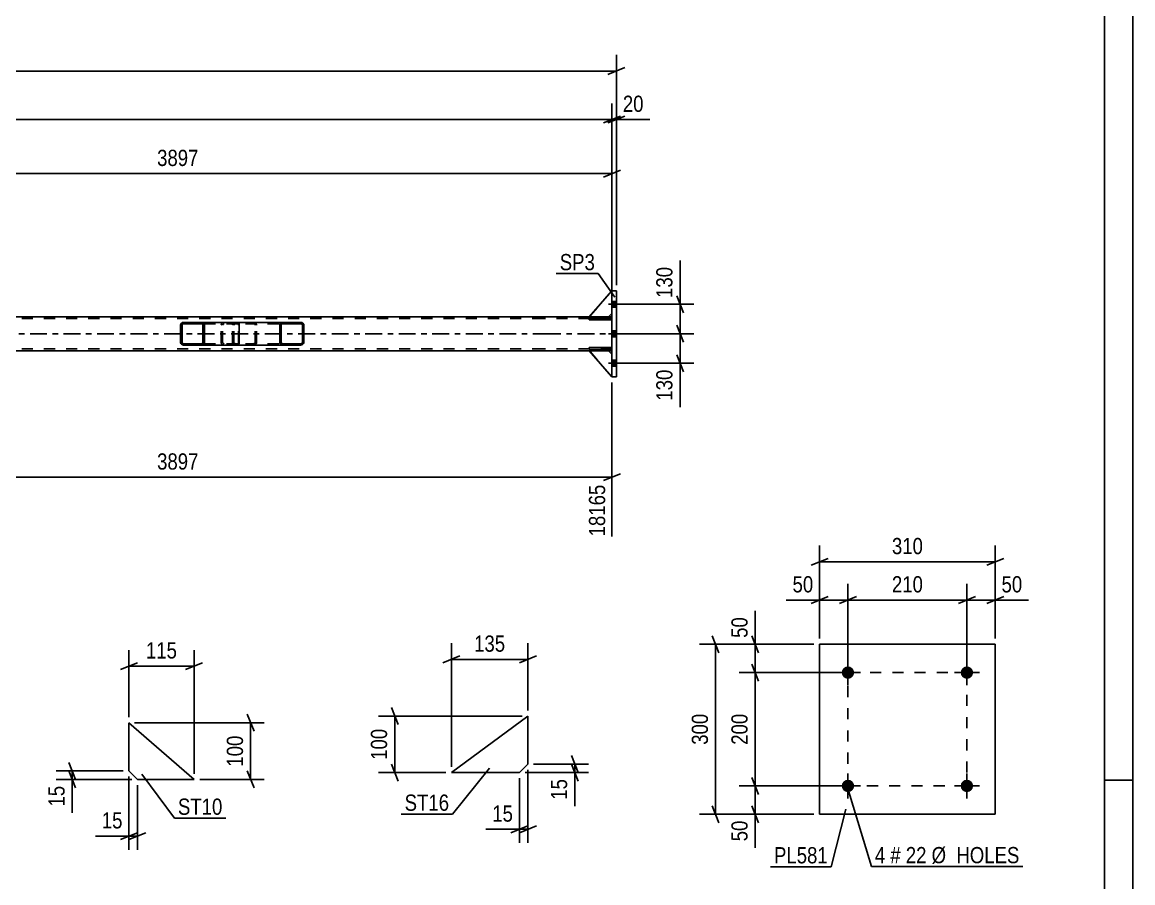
# Model space of a CAD drawing. Header units: millimetres. Extents: x 0 to 841, y 0 to 594.
# Drawn here: x 644.9 to 841, y 130.9 to 282.8 of the extents above; entities that cross this region are included whole.
import ezdxf

# ---------------------------------------------------------------- set-up
doc = ezdxf.new("R2010")
doc.units = ezdxf.units.MM
doc.linetypes.add('DXK_LINE_DOT2', pattern=[3.9198, 1.9599, -1.9599])
doc.linetypes.add('DXK_LINE_DOT3', pattern=[5.9187, 2.979, -0.9799, 0.9799, -0.9799])
doc.styles.add('Arial Narrow', font='ARIALN.TTF', dxfattribs={"height": 0.2})

# ---------------------------------------------------------------- blocks, each defined once
blk = doc.blocks.new('Unknown-232924716-1133 - 28920')
at = {"color": 5, "linetype": 'Continuous'}
for p, q in [((841, 0), (841, 594)), ((836, 5), (836, 589)), ((841, 149), (836, 149))]:
    blk.add_line(p, q, dxfattribs=at)
blk = doc.blocks.new('Bolt-232924716-3560 - 3540')
at = {"linetype": 'Continuous'}
for points in [[(749.84, 232.49), (749.84, 233.53), (749.04, 233.53), (749.04, 232.49)], [(749.84, 232.49), (749.84, 233.53), (749.04, 233.53), (749.04, 232.49)], [(749.84, 232.49), (749.84, 233.53), (749.04, 233.53), (749.04, 232.49)], [(749.84, 227.29), (749.84, 228.33), (749.04, 228.33), (749.04, 227.29)], [(749.84, 227.29), (749.84, 228.33), (749.04, 228.33), (749.04, 227.29)], [(749.84, 222.09), (749.84, 223.13), (749.04, 223.13), (749.04, 222.09)], [(749.84, 222.09), (749.84, 223.13), (749.04, 223.13), (749.04, 222.09)], [(749.84, 222.09), (749.84, 223.13), (749.04, 223.13), (749.04, 222.09)]]:
    blk.add_hatch(color=1, dxfattribs=at).paths.add_polyline_path(points)
at = {"color": 1, "linetype": 'Continuous'}
for p, q in [((749.04, 233.53), (749.84, 233.53)), ((749.04, 233.53), (749.84, 233.53)), ((749.04, 233.53), (749.84, 233.53)), ((748.44, 233.01), (752.64, 233.01)), ((748.44, 233.01), (752.64, 233.01)), ((748.44, 233.01), (752.64, 233.01)), ((749.04, 232.49), (749.84, 232.49)), ((749.04, 232.49), (749.84, 232.49)), ((749.04, 232.49), (749.84, 232.49)), ((748.44, 227.81), (752.64, 227.81)), ((748.44, 227.81), (752.64, 227.81)), ((749.04, 228.33), (749.84, 228.33)), ((749.04, 228.33), (749.84, 228.33)), ((749.04, 227.29), (749.84, 227.29)), ((749.04, 227.29), (749.84, 227.29)), ((748.44, 222.61), (752.64, 222.61)), ((748.44, 222.61), (752.64, 222.61)), ((748.44, 222.61), (752.64, 222.61)), ((749.04, 223.13), (749.84, 223.13)), ((749.04, 223.13), (749.84, 223.13)), ((749.04, 223.13), (749.84, 223.13)), ((749.04, 222.09), (749.84, 222.09)), ((749.04, 222.09), (749.84, 222.09)), ((749.04, 222.09), (749.84, 222.09))]:
    blk.add_line(p, q, dxfattribs=at)
blk = doc.blocks.new('Part-232924716-3565 - 3540')
at = {"color": 2, "linetype": 'Continuous'}
for p, q in [((745.04, 225.37), (749.04, 225.37)), ((745.04, 225.05), (745.04, 225.37)), ((749.04, 225.05), (745.04, 225.05)), ((749.04, 225.37), (749.04, 225.05))]:
    blk.add_line(p, q, dxfattribs=at)
at = {"color": 7, "linetype": 'DXK_LINE_DOT2'}
for p, q in [((748.44, 225.05), (748.44, 225.37)), ((749.04, 225.37), (749.04, 225.05))]:
    blk.add_line(p, q, dxfattribs=at)
blk = doc.blocks.new('Part-232924716-3568 - 3540')
at = {"color": 2, "linetype": 'Continuous'}
for p, q in [((745.04, 230.57), (749.04, 230.57)), ((745.04, 230.25), (745.04, 230.57)), ((749.04, 230.25), (745.04, 230.25)), ((749.04, 230.57), (749.04, 230.25))]:
    blk.add_line(p, q, dxfattribs=at)
at = {"color": 7, "linetype": 'DXK_LINE_DOT2'}
for p, q in [((748.44, 230.25), (748.44, 230.57)), ((749.04, 230.57), (749.04, 230.25))]:
    blk.add_line(p, q, dxfattribs=at)
blk = doc.blocks.new('Part-232924716-3571 - 3540')
at = {"color": 2, "linetype": 'Continuous'}
for p, q in [((745.04, 224.81), (748.44, 224.81)), ((749.04, 220.21), (745.04, 224.81)), ((748.44, 224.81), (749.04, 224.21))]:
    blk.add_line(p, q, dxfattribs=at)
at = {"color": 7, "linetype": 'DXK_LINE_DOT2'}
blk.add_line((749.04, 224.21), (749.04, 220.21), dxfattribs=at)
blk = doc.blocks.new('Part-232924716-3574 - 3540')
at = {"color": 7, "linetype": 'DXK_LINE_DOT2'}
for p, q in [((745.04, 224.81), (748.44, 224.81)), ((749.04, 220.21), (745.04, 224.81)), ((748.44, 224.81), (749.04, 224.21)), ((749.04, 224.21), (749.04, 220.21))]:
    blk.add_line(p, q, dxfattribs=at)
blk = doc.blocks.new('Part-232924716-3577 - 3540')
at = {"color": 2, "linetype": 'Continuous'}
for p, q in [((749.04, 235.41), (745.04, 230.81)), ((748.44, 230.81), (749.04, 231.41)), ((745.04, 230.81), (748.44, 230.81))]:
    blk.add_line(p, q, dxfattribs=at)
at = {"color": 7, "linetype": 'DXK_LINE_DOT2'}
blk.add_line((749.04, 231.41), (749.04, 235.41), dxfattribs=at)
blk = doc.blocks.new('Part-232924716-3580 - 3540')
at = {"color": 7, "linetype": 'DXK_LINE_DOT2'}
for p, q in [((749.04, 235.41), (745.04, 230.81)), ((749.04, 231.41), (749.04, 235.41)), ((748.44, 230.81), (749.04, 231.41)), ((745.04, 230.81), (748.44, 230.81))]:
    blk.add_line(p, q, dxfattribs=at)
blk = doc.blocks.new('Part-232924716-3634 - 3540')
at = {"color": 7, "linetype": 'DXK_LINE_DOT2'}
for p, q in [((736.94, 230.49), (78.1, 230.49)), ((749.04, 230.49), (737.04, 230.49)), ((748.44, 230.81), (745.04, 230.81)), ((749.04, 224.81), (749.04, 230.81)), ((736.94, 225.13), (78.1, 225.13)), ((749.04, 225.13), (737.04, 225.13)), ((748.44, 224.81), (745.04, 224.81)), ((749.04, 224.81), (749.04, 224.86))]:
    blk.add_line(p, q, dxfattribs=at)
at = {"color": 2, "linetype": 'Continuous'}
for p, q in [((736.94, 230.81), (600.94, 230.81)), ((745.04, 230.81), (737.04, 230.81)), ((749.04, 230.81), (748.44, 230.81)), ((736.94, 224.81), (600.94, 224.81)), ((745.04, 224.81), (737.04, 224.81)), ((749.04, 224.81), (748.44, 224.81))]:
    blk.add_line(p, q, dxfattribs=at)
at = {"color": 7, "linetype": 'DXK_LINE_DOT3'}
for p, q in [((78.1, 227.81), (736.94, 227.81)), ((737.04, 227.81), (749.04, 227.81))]:
    blk.add_line(p, q, dxfattribs=at)
blk = doc.blocks.new('Part-232924716-3699 - 3540')
at = {"color": 7, "linetype": 'DXK_LINE_DOT2'}
for p, q in [((749.04, 225.37), (745.04, 225.37)), ((745.04, 225.37), (745.04, 225.05)), ((745.04, 225.05), (749.04, 225.05)), ((748.44, 225.05), (748.44, 225.37)), ((749.04, 225.05), (749.04, 225.37))]:
    blk.add_line(p, q, dxfattribs=at)
blk = doc.blocks.new('Part-232924716-3702 - 3540')
at = {"color": 7, "linetype": 'DXK_LINE_DOT2'}
for p, q in [((749.04, 230.57), (745.04, 230.57)), ((745.04, 230.57), (745.04, 230.25)), ((745.04, 230.25), (749.04, 230.25)), ((748.44, 230.57), (748.44, 230.25)), ((749.04, 230.25), (749.04, 230.57)), ((749.04, 230.46), (749.04, 230.25))]:
    blk.add_line(p, q, dxfattribs=at)
blk = doc.blocks.new('Part-232924716-3744 - 3540')
at = {"color": 2, "linetype": 'Continuous'}
for p, q in [((749.84, 235.41), (749.04, 235.41)), ((749.04, 220.21), (749.04, 235.41)), ((749.84, 235.41), (749.84, 220.21)), ((749.84, 220.21), (749.04, 220.21))]:
    blk.add_line(p, q, dxfattribs=at)
at = {"color": 7, "linetype": 'DXK_LINE_DOT2'}
for p, q in [((749.04, 235.41), (749.04, 220.21)), ((749.84, 220.21), (749.84, 235.41))]:
    blk.add_line(p, q, dxfattribs=at)
blk = doc.blocks.new('Part-232924716-3769 - 3540')
at = {"linetype": 'Continuous'}
h = blk.add_hatch(dxfattribs=at)
h.set_pattern_fill('', scale=0.7, style=0, pattern_type=0)
h.set_pattern_definition([(45, (694.6053, 229.5111), (-1.57154, 1.57154), [])])
h.paths.add_polyline_path([(694.64, 229.33), (694.61, 229.51), (694.49, 229.67), (694.33, 229.77), (694.13, 229.81), (690.9, 229.81), (690.7, 229.77), (690.54, 229.67), (690.43, 229.51), (690.39, 229.33), (690.39, 226.29), (690.43, 226.1), (690.54, 225.95), (690.7, 225.84), (690.9, 225.81), (694.13, 225.81), (694.33, 225.84), (694.49, 225.95), (694.61, 226.1), (694.64, 226.29)])
h.paths.add_polyline_path([(694.37, 226.2), (694.31, 226.12), (694.23, 226.07), (694.13, 226.05), (690.9, 226.05), (690.8, 226.07), (690.72, 226.12), (690.66, 226.2), (690.64, 226.29), (690.64, 229.33), (690.66, 229.42), (690.72, 229.5), (690.8, 229.55), (690.9, 229.57), (694.13, 229.57), (694.23, 229.55), (694.31, 229.5), (694.37, 229.42), (694.39, 229.33), (694.39, 226.29)])
at = {"color": 7, "linetype": 'DXK_LINE_DOT2'}
for p, q in [((682.04, 229.33), (682.08, 229.51)), ((682.37, 229.5), (682.31, 229.42)), ((682.35, 229.77), (682.55, 229.81)), ((682.45, 229.55), (682.37, 229.5)), ((682.55, 229.57), (682.45, 229.55)), ((682.95, 229.81), (682.55, 229.81)), ((694.13, 229.57), (682.55, 229.57)), ((685.78, 229.81), (685.98, 229.77)), ((685.88, 229.55), (685.78, 229.57)), ((685.97, 229.5), (685.88, 229.55)), ((686.02, 229.42), (685.97, 229.5)), ((686.26, 229.51), (686.3, 229.33)), ((694.13, 229.81), (690.9, 229.81)), ((682.04, 226.29), (682.04, 229.33)), ((682.31, 229.42), (682.29, 229.33)), ((682.29, 226.29), (682.29, 229.33)), ((686.04, 229.33), (686.02, 229.42)), ((686.04, 226.29), (686.04, 229.33)), ((686.3, 226.29), (686.3, 229.33)), ((682.08, 226.1), (682.04, 226.29)), ((682.29, 226.29), (682.31, 226.2)), ((682.31, 226.2), (682.37, 226.12)), ((682.55, 225.81), (682.35, 225.84)), ((682.37, 226.12), (682.45, 226.07)), ((682.45, 226.07), (682.55, 226.05)), ((694.13, 226.05), (682.55, 226.05)), ((682.95, 225.81), (682.55, 225.81)), ((685.78, 226.05), (685.88, 226.07)), ((685.98, 225.84), (685.78, 225.81)), ((685.88, 226.07), (685.97, 226.12)), ((685.97, 226.12), (686.02, 226.2)), ((686.02, 226.2), (686.04, 226.29)), ((686.3, 226.29), (686.26, 226.1)), ((694.13, 225.81), (690.9, 225.81))]:
    blk.add_line(p, q, dxfattribs=at)
at = {"color": 2, "linetype": 'Continuous'}
for p, q in [((690.9, 229.81), (682.95, 229.81)), ((690.43, 229.51), (690.39, 229.33)), ((690.66, 229.42), (690.72, 229.5)), ((690.9, 229.81), (690.7, 229.77)), ((690.72, 229.5), (690.8, 229.55)), ((690.8, 229.55), (690.9, 229.57)), ((690.9, 229.81), (694.13, 229.81)), ((690.9, 229.57), (694.13, 229.57)), ((694.33, 229.77), (694.13, 229.81)), ((694.13, 229.57), (694.23, 229.55)), ((694.23, 229.55), (694.31, 229.5)), ((694.31, 229.5), (694.37, 229.42)), ((694.64, 229.33), (694.61, 229.51)), ((690.39, 226.29), (690.39, 229.33)), ((690.64, 229.33), (690.66, 229.42)), ((690.64, 226.29), (690.64, 229.33)), ((694.37, 229.42), (694.39, 229.33)), ((694.39, 226.29), (694.39, 229.33)), ((694.64, 226.29), (694.64, 229.33)), ((690.9, 225.81), (682.95, 225.81)), ((690.39, 226.29), (690.43, 226.1)), ((690.66, 226.2), (690.64, 226.29)), ((690.72, 226.12), (690.66, 226.2)), ((690.7, 225.84), (690.9, 225.81)), ((690.8, 226.07), (690.72, 226.12)), ((690.9, 226.05), (690.8, 226.07)), ((690.9, 226.05), (694.13, 226.05)), ((690.9, 225.81), (694.13, 225.81)), ((694.23, 226.07), (694.13, 226.05)), ((694.13, 225.81), (694.33, 225.84)), ((694.31, 226.12), (694.23, 226.07)), ((694.37, 226.2), (694.31, 226.12)), ((694.39, 226.29), (694.37, 226.2)), ((694.61, 226.1), (694.64, 226.29))]:
    blk.add_line(p, q, dxfattribs=at)
at = {"color": 7, "linetype": 'DXK_LINE_DOT2'}
for centre, start, end in [((682.53, 229.31), 110.7583, 155.68), ((685.8, 229.31), 24.32, 69.2417), ((682.53, 226.31), 204.32, 249.2417), ((685.8, 226.31), 290.7583, 335.68)]:
    blk.add_arc(centre, 0.496, start, end, dxfattribs=at)
at = {"color": 2, "linetype": 'Continuous'}
for centre, start, end in [((690.88, 229.31), 110.7583, 155.68), ((694.15, 229.31), 24.32, 69.2417), ((690.88, 226.31), 204.32, 249.2417), ((694.15, 226.31), 290.7583, 335.68)]:
    blk.add_arc(centre, 0.496, start, end, dxfattribs=at)
blk = doc.blocks.new('Part-232924716-3798 - 3540')
at = {"linetype": 'Continuous'}
h = blk.add_hatch(dxfattribs=at)
h.set_pattern_fill('', scale=0.7, style=0, pattern_type=0)
h.set_pattern_definition([(45, (677.046, 229.5111), (-1.57154, 1.57154), [])])
h.paths.add_polyline_path([(677.08, 229.33), (677.05, 229.51), (676.94, 229.67), (676.77, 229.77), (676.58, 229.81), (673.4, 229.81), (673.2, 229.77), (673.04, 229.67), (672.93, 229.51), (672.89, 229.33), (672.89, 226.29), (672.93, 226.1), (673.04, 225.95), (673.2, 225.84), (673.4, 225.81), (676.58, 225.81), (676.77, 225.84), (676.94, 225.95), (677.05, 226.1), (677.08, 226.29)])
h.paths.add_polyline_path([(676.81, 226.2), (676.76, 226.12), (676.68, 226.07), (676.58, 226.05), (673.4, 226.05), (673.3, 226.07), (673.22, 226.12), (673.17, 226.2), (673.15, 226.29), (673.15, 229.33), (673.17, 229.42), (673.22, 229.5), (673.3, 229.55), (673.4, 229.57), (676.58, 229.57), (676.68, 229.55), (676.76, 229.5), (676.81, 229.42), (676.83, 229.33), (676.83, 226.29)])
at = {"color": 2, "linetype": 'Continuous'}
for p, q in [((672.93, 229.51), (672.89, 229.33)), ((673.17, 229.42), (673.22, 229.5)), ((673.4, 229.81), (673.2, 229.77)), ((673.22, 229.5), (673.3, 229.55)), ((673.3, 229.55), (673.4, 229.57)), ((673.4, 229.81), (676.58, 229.81)), ((673.4, 229.57), (676.58, 229.57)), ((682.95, 229.81), (676.58, 229.81)), ((676.77, 229.77), (676.58, 229.81)), ((676.58, 229.57), (676.68, 229.55)), ((676.68, 229.55), (676.76, 229.5)), ((676.76, 229.5), (676.81, 229.42)), ((677.08, 229.33), (677.05, 229.51)), ((682.95, 229.81), (683.05, 229.77)), ((683.05, 229.77), (683.14, 229.67)), ((683.14, 229.67), (683.2, 229.51)), ((683.2, 229.51), (683.22, 229.33)), ((672.89, 226.29), (672.89, 229.33)), ((673.15, 229.33), (673.17, 229.42)), ((673.15, 226.29), (673.15, 229.33)), ((676.81, 229.42), (676.83, 229.33)), ((676.83, 226.29), (676.83, 229.33)), ((677.08, 226.29), (677.08, 229.33)), ((683.22, 226.29), (683.22, 229.33)), ((672.89, 226.29), (672.93, 226.1)), ((673.17, 226.2), (673.15, 226.29)), ((673.22, 226.12), (673.17, 226.2)), ((673.2, 225.84), (673.4, 225.81)), ((673.3, 226.07), (673.22, 226.12)), ((673.4, 226.05), (673.3, 226.07)), ((673.4, 226.05), (676.58, 226.05)), ((673.4, 225.81), (676.58, 225.81)), ((676.68, 226.07), (676.58, 226.05)), ((676.58, 225.81), (676.77, 225.84)), ((682.95, 225.81), (676.58, 225.81)), ((676.76, 226.12), (676.68, 226.07)), ((676.81, 226.2), (676.76, 226.12)), ((676.83, 226.29), (676.81, 226.2)), ((677.05, 226.1), (677.08, 226.29)), ((683.05, 225.84), (682.95, 225.81)), ((683.14, 225.95), (683.05, 225.84)), ((683.2, 226.1), (683.14, 225.95)), ((683.22, 226.29), (683.2, 226.1))]:
    blk.add_line(p, q, dxfattribs=at)
at = {"color": 7, "linetype": 'DXK_LINE_DOT2'}
for p, q in [((676.58, 229.81), (673.4, 229.81)), ((682.95, 229.57), (673.4, 229.57)), ((680.04, 229.33), (680.08, 229.51)), ((680.37, 229.5), (680.32, 229.42)), ((680.36, 229.77), (680.55, 229.81)), ((680.45, 229.55), (680.37, 229.5)), ((680.55, 229.57), (680.45, 229.55)), ((682.04, 229.57), (682.04, 229.81)), ((683, 229.55), (682.95, 229.57)), ((683.05, 229.5), (683, 229.55)), ((683.08, 229.42), (683.05, 229.5)), ((680.04, 226.29), (680.04, 229.33)), ((680.32, 229.42), (680.3, 229.33)), ((680.3, 226.29), (680.3, 229.33)), ((683.09, 229.33), (683.08, 229.42)), ((683.09, 226.29), (683.09, 229.33)), ((682.95, 226.05), (673.4, 226.05)), ((676.58, 225.81), (673.4, 225.81)), ((680.08, 226.1), (680.04, 226.29)), ((680.3, 226.29), (680.32, 226.2)), ((680.32, 226.2), (680.37, 226.12)), ((680.55, 225.81), (680.36, 225.84)), ((680.37, 226.12), (680.45, 226.07)), ((680.45, 226.07), (680.55, 226.05)), ((682.04, 225.81), (682.04, 226.05)), ((682.95, 226.05), (683, 226.07)), ((683, 226.07), (683.05, 226.12)), ((683.05, 226.12), (683.08, 226.2)), ((683.08, 226.2), (683.09, 226.29))]:
    blk.add_line(p, q, dxfattribs=at)
at = {"color": 2, "linetype": 'Continuous'}
for centre, start, end in [((673.38, 229.31), 111.1941, 156.1506), ((676.6, 229.31), 23.8494, 68.8059), ((673.38, 226.3), 203.8494, 248.8059), ((676.6, 226.3), 291.1941, 336.1506)]:
    blk.add_arc(centre, 0.492, start, end, dxfattribs=at)
at = {"color": 7, "linetype": 'DXK_LINE_DOT2'}
for centre, start, end in [((680.53, 229.31), 111.1941, 156.1506), ((680.53, 226.3), 203.8494, 248.8059)]:
    blk.add_arc(centre, 0.492, start, end, dxfattribs=at)
blk = doc.blocks.new('Part-232924716-19047 - 19046')
at = {"color": 2, "linetype": 'Continuous'}
for p, q in [((734.19, 160.33), (720.69, 150.33)), ((734.19, 151.83), (734.19, 160.33)), ((732.69, 150.33), (734.19, 151.83)), ((720.69, 150.33), (732.69, 150.33))]:
    blk.add_line(p, q, dxfattribs=at)
blk = doc.blocks.new('Part-232924716-19128 - 19127')
at = {"color": 2, "linetype": 'Continuous'}
for p, q in [((663.75, 159.13), (663.75, 150.63)), ((675.25, 149.13), (663.75, 159.13)), ((663.75, 150.63), (665.25, 149.13)), ((665.25, 149.13), (675.25, 149.13))]:
    blk.add_line(p, q, dxfattribs=at)
blk = doc.blocks.new('Part-232924716-29024 - 29023')
at = {"color": 2, "linetype": 'Continuous'}
for p, q in [((785.71, 172.99), (785.71, 142.99)), ((785.71, 172.99), (816.71, 172.99)), ((816.71, 172.99), (816.71, 142.99)), ((785.71, 142.99), (816.71, 142.99))]:
    blk.add_line(p, q, dxfattribs=at)
blk = doc.blocks.new('Bolt-232924716-29025 - 29023')
at = {"linetype": 'Continuous'}
for points in [[(791.81, 147.99, -1), (789.61, 147.99, -1)], [(812.81, 147.99, -1), (810.61, 147.99, -1)]]:
    blk.add_hatch(color=1, dxfattribs=at).paths.add_polyline_path(points)
at = {"color": 1, "linetype": 'Continuous'}
for p, q in [((790.71, 150.19), (790.71, 145.79)), ((811.71, 150.19), (811.71, 145.79)), ((788.51, 147.99), (792.91, 147.99)), ((809.51, 147.99), (813.91, 147.99))]:
    blk.add_line(p, q, dxfattribs=at)
blk = doc.blocks.new('Bolt-232924716-29026 - 29023')
at = {"linetype": 'Continuous'}
for points in [[(791.81, 167.99, -1), (789.61, 167.99, -1)], [(812.81, 167.99, -1), (810.61, 167.99, -1)]]:
    blk.add_hatch(color=1, dxfattribs=at).paths.add_polyline_path(points)
at = {"color": 1, "linetype": 'Continuous'}
for p, q in [((790.71, 170.19), (790.71, 165.79)), ((811.71, 170.19), (811.71, 165.79)), ((788.51, 167.99), (792.91, 167.99)), ((809.51, 167.99), (813.91, 167.99))]:
    blk.add_line(p, q, dxfattribs=at)
blk = doc.blocks.new('Rectangle-232924716-29533 - 29023')
at = {"color": 1, "linetype": 'DXK_LINE_DOT2'}
blk.add_lwpolyline([(790.71, 167.99), (811.71, 167.99), (811.71, 147.99), (790.71, 147.99), (790.71, 167.99)], close=True, dxfattribs=at)
blk = doc.blocks.new('StraightDimension-232924716-28905 - 3540')
at = {"color": 7, "linetype": 'Continuous'}
for p, q in [((760.47, 234.51), (761.67, 231.51)), ((752.64, 233.01), (763.47, 233.01)), ((761.07, 227.81), (761.07, 233.01)), ((752.64, 227.81), (763.47, 227.81)), ((761.67, 226.31), (760.47, 229.31))]:
    blk.add_line(p, q, dxfattribs=at)
at = {"color": 0}
blk.add_wipeout([(760.32, 240.22), (756.12, 240.22), (756.12, 233.53), (760.32, 233.53)], dxfattribs=at)
at = {"color": 7, "linetype": 'Continuous'}
blk.add_line((761.07, 233.01), (761.07, 240.74), dxfattribs=at)
blk.add_line((761.07, 233.01), (761.07, 240.74), dxfattribs=at)
at = {"color": 3, "style": 'Arial Narrow'}
blk.add_text('130', height=2.863, rotation=90.0002, dxfattribs=at).set_placement((759.72, 234.13))
blk = doc.blocks.new('StraightDimension-232924716-3973 - 3540')
at = {"color": 7, "linetype": 'Continuous'}
for p, q in [((749.04, 236.41), (749.04, 268.47)), ((66, 265.62), (749.04, 265.62)), ((747.54, 265.02), (750.54, 266.22))]:
    blk.add_line(p, q, dxfattribs=at)
blk = doc.blocks.new('StraightDimension-232924716-3881 - 3540')
at = {"color": 7, "linetype": 'Continuous'}
for p, q in [((595.74, 239.49), (595.74, 258.92)), ((749.04, 231.81), (749.04, 258.92)), ((597.24, 256.67), (594.24, 255.47)), ((595.74, 256.07), (749.04, 256.07)), ((747.54, 255.47), (750.54, 256.67))]:
    blk.add_line(p, q, dxfattribs=at)
at = {"color": 0}
blk.add_wipeout([(676.64, 256.82), (676.64, 261.02), (668.13, 261.02), (668.13, 256.82)], dxfattribs=at)
at = {"color": 3, "style": 'Arial Narrow'}
blk.add_text('3897', height=2.863, dxfattribs=at).set_placement((668.73, 257.42))
blk = doc.blocks.new('StraightDimension-232924716-3889 - 3540')
at = {"color": 7, "linetype": 'Continuous'}
for p, q in [((749.84, 236.41), (749.84, 277.03)), ((748.34, 273.58), (751.34, 274.78)), ((65.2, 274.18), (749.84, 274.18))]:
    blk.add_line(p, q, dxfattribs=at)
blk = doc.blocks.new('StraightDimension-232924716-3935 - 3540')
at = {"color": 7, "linetype": 'Continuous'}
for p, q in [((749.04, 219.21), (749.04, 192.04)), ((595.74, 215.41), (595.74, 192.04)), ((597.24, 203.08), (594.24, 201.88)), ((595.74, 202.48), (749.04, 202.48)), ((747.54, 201.88), (750.54, 203.08))]:
    blk.add_line(p, q, dxfattribs=at)
at = {"color": 0}
blk.add_wipeout([(676.64, 203.23), (676.64, 207.43), (668.13, 207.43), (668.13, 203.23)], dxfattribs=at)
at = {"color": 0, "linetype": 'Continuous'}
blk.add_wipeout([(748.44, 201.78), (744.24, 201.78), (744.24, 191.44), (748.44, 191.44)], dxfattribs=at)
at = {"color": 3, "style": 'Arial Narrow'}
blk.add_text('3897', height=2.863, dxfattribs=at).set_placement((668.73, 203.83))
at = {"color": 3, "linetype": 'Continuous', "style": 'Arial Narrow'}
blk.add_text('18165', height=2.863, rotation=90.0002, dxfattribs=at).set_placement((747.84, 192.04))
blk = doc.blocks.new('StraightDimension-232924716-3957 - 3540')
at = {"color": 7, "linetype": 'Continuous'}
for p, q in [((749.04, 236.41), (749.04, 268.47)), ((749.84, 236.41), (749.84, 268.47)), ((747.54, 265.02), (750.54, 266.22)), ((751.34, 266.22), (748.34, 265.02)), ((749.04, 265.62), (749.84, 265.62))]:
    blk.add_line(p, q, dxfattribs=at)
at = {"color": 0}
blk.add_wipeout([(755.22, 266.37), (755.22, 270.57), (750.36, 270.57), (750.36, 266.37)], dxfattribs=at)
at = {"color": 7, "linetype": 'Continuous'}
blk.add_line((749.84, 265.62), (755.74, 265.62), dxfattribs=at)
blk.add_line((749.84, 265.62), (755.74, 265.62), dxfattribs=at)
at = {"color": 3, "style": 'Arial Narrow'}
blk.add_text('20', height=2.863, dxfattribs=at).set_placement((750.96, 266.97))
blk = doc.blocks.new('StraightDimension-232924716-28906 - 3540')
at = {"color": 7, "linetype": 'Continuous'}
for p, q in [((752.64, 227.81), (763.47, 227.81)), ((760.47, 229.31), (761.67, 226.31)), ((761.07, 222.61), (761.07, 227.81)), ((761.67, 221.11), (760.47, 224.11)), ((752.64, 222.61), (763.47, 222.61))]:
    blk.add_line(p, q, dxfattribs=at)
at = {"color": 0}
blk.add_wipeout([(760.32, 222.08), (756.12, 222.08), (756.12, 215.4), (760.32, 215.4)], dxfattribs=at)
at = {"color": 7, "linetype": 'Continuous'}
blk.add_line((761.07, 222.61), (761.07, 214.87), dxfattribs=at)
blk.add_line((761.07, 222.61), (761.07, 214.87), dxfattribs=at)
at = {"color": 3, "style": 'Arial Narrow'}
blk.add_text('130', height=2.863, rotation=90.0002, dxfattribs=at).set_placement((759.72, 216))
blk = doc.blocks.new('StraightDimension-232924716-19298 - 19046')
at = {"color": 7, "linetype": 'Continuous'}
for p, q in [((732.69, 149.33), (732.69, 137.93)), ((734.19, 150.83), (734.19, 137.93)), ((731.19, 139.73), (734.19, 140.93)), ((735.69, 140.93), (732.69, 139.73)), ((732.69, 140.33), (734.19, 140.33))]:
    blk.add_line(p, q, dxfattribs=at)
at = {"color": 0}
blk.add_wipeout([(732.16, 141.08), (732.16, 145.28), (727.31, 145.28), (727.31, 141.08)], dxfattribs=at)
at = {"color": 7, "linetype": 'Continuous'}
blk.add_line((732.69, 140.33), (726.78, 140.33), dxfattribs=at)
blk.add_line((732.69, 140.33), (726.78, 140.33), dxfattribs=at)
at = {"color": 3, "style": 'Arial Narrow'}
blk.add_text('15', height=2.863, dxfattribs=at).set_placement((727.91, 141.68))
blk = doc.blocks.new('StraightDimension-232924716-19290 - 19046')
at = {"color": 7, "linetype": 'Continuous'}
for p, q in [((741.88, 153.33), (743.08, 150.33)), ((735.19, 151.83), (744.88, 151.83)), ((743.08, 148.83), (741.88, 151.83)), ((742.48, 150.33), (742.48, 151.83)), ((733.69, 150.33), (744.88, 150.33))]:
    blk.add_line(p, q, dxfattribs=at)
at = {"color": 0}
blk.add_wipeout([(741.73, 149.81), (737.53, 149.81), (737.53, 144.95), (741.73, 144.95)], dxfattribs=at)
at = {"color": 7, "linetype": 'Continuous'}
blk.add_line((742.48, 150.33), (742.48, 144.43), dxfattribs=at)
blk.add_line((742.48, 150.33), (742.48, 144.43), dxfattribs=at)
at = {"color": 3, "style": 'Arial Narrow'}
blk.add_text('15', height=2.863, rotation=90.0002, dxfattribs=at).set_placement((741.13, 145.55))
blk = doc.blocks.new('StraightDimension-232924716-19302 - 19046')
at = {"color": 7, "linetype": 'Continuous'}
for p, q in [((720.69, 151.33), (720.69, 173.18)), ((734.19, 161.33), (734.19, 173.18)), ((722.19, 170.93), (719.19, 169.73)), ((732.69, 169.73), (735.69, 170.93)), ((720.69, 170.33), (734.19, 170.33))]:
    blk.add_line(p, q, dxfattribs=at)
at = {"color": 0}
blk.add_wipeout([(730.78, 171.08), (730.78, 175.28), (724.1, 175.28), (724.1, 171.08)], dxfattribs=at)
at = {"color": 3, "style": 'Arial Narrow'}
blk.add_text('135', height=2.863, dxfattribs=at).set_placement((724.7, 171.68))
blk = doc.blocks.new('StraightDimension-232924716-19294 - 19046')
at = {"color": 7, "linetype": 'Continuous'}
for p, q in [((710.09, 161.83), (711.29, 158.83)), ((733.19, 160.33), (707.84, 160.33)), ((710.69, 150.33), (710.69, 160.33)), ((711.29, 148.83), (710.09, 151.83)), ((719.69, 150.33), (707.84, 150.33))]:
    blk.add_line(p, q, dxfattribs=at)
at = {"color": 0}
blk.add_wipeout([(709.94, 158.68), (705.74, 158.68), (705.74, 151.99), (709.94, 151.99)], dxfattribs=at)
at = {"color": 3, "style": 'Arial Narrow'}
blk.add_text('100', height=2.863, rotation=90.0002, dxfattribs=at).set_placement((709.34, 152.59))
blk = doc.blocks.new('StraightDimension-232924716-19358 - 19127')
at = {"color": 7, "linetype": 'Continuous'}
for p, q in [((653.15, 152.13), (654.35, 149.13)), ((662.75, 150.63), (650.9, 150.63)), ((664.25, 149.13), (650.9, 149.13)), ((654.35, 147.63), (653.15, 150.63)), ((653.75, 149.13), (653.75, 150.63))]:
    blk.add_line(p, q, dxfattribs=at)
at = {"color": 0}
blk.add_wipeout([(653, 148.61), (648.8, 148.61), (648.8, 143.75), (653, 143.75)], dxfattribs=at)
at = {"color": 7, "linetype": 'Continuous'}
blk.add_line((653.75, 149.13), (653.75, 143.22), dxfattribs=at)
blk.add_line((653.75, 149.13), (653.75, 143.22), dxfattribs=at)
at = {"color": 3, "style": 'Arial Narrow'}
blk.add_text('15', height=2.863, rotation=90.0002, dxfattribs=at).set_placement((652.4, 144.35))
blk = doc.blocks.new('StraightDimension-232924716-19350 - 19127')
at = {"color": 7, "linetype": 'Continuous'}
for p, q in [((663.75, 149.63), (663.75, 136.73)), ((665.25, 148.13), (665.25, 136.73)), ((662.25, 138.53), (665.25, 139.73)), ((666.75, 139.73), (663.75, 138.53)), ((663.75, 139.13), (665.25, 139.13))]:
    blk.add_line(p, q, dxfattribs=at)
at = {"color": 0}
blk.add_wipeout([(663.23, 139.88), (663.23, 144.08), (658.37, 144.08), (658.37, 139.88)], dxfattribs=at)
at = {"color": 7, "linetype": 'Continuous'}
blk.add_line((663.75, 139.13), (657.85, 139.13), dxfattribs=at)
blk.add_line((663.75, 139.13), (657.85, 139.13), dxfattribs=at)
at = {"color": 3, "style": 'Arial Narrow'}
blk.add_text('15', height=2.863, dxfattribs=at).set_placement((658.97, 140.48))
blk = doc.blocks.new('StraightDimension-232924716-19362 - 19127')
at = {"color": 7, "linetype": 'Continuous'}
for p, q in [((664.75, 159.13), (687.65, 159.13)), ((684.65, 160.63), (685.85, 157.63)), ((685.25, 149.13), (685.25, 159.13)), ((676.25, 149.13), (687.65, 149.13)), ((685.85, 147.63), (684.65, 150.63))]:
    blk.add_line(p, q, dxfattribs=at)
at = {"color": 0}
blk.add_wipeout([(684.5, 157.47), (680.3, 157.47), (680.3, 150.79), (684.5, 150.79)], dxfattribs=at)
at = {"color": 3, "style": 'Arial Narrow'}
blk.add_text('100', height=2.863, rotation=90.0002, dxfattribs=at).set_placement((683.9, 151.39))
blk = doc.blocks.new('StraightDimension-232924716-19354 - 19127')
at = {"color": 7, "linetype": 'Continuous'}
for p, q in [((663.75, 160.13), (663.75, 171.98)), ((675.25, 150.13), (675.25, 171.98)), ((662.25, 168.53), (665.25, 169.73)), ((663.75, 169.13), (675.25, 169.13)), ((676.75, 169.73), (673.75, 168.53))]:
    blk.add_line(p, q, dxfattribs=at)
at = {"color": 0}
blk.add_wipeout([(672.84, 169.88), (672.84, 174.08), (666.16, 174.08), (666.16, 169.88)], dxfattribs=at)
at = {"color": 3, "style": 'Arial Narrow'}
blk.add_text('115', height=2.863, dxfattribs=at).set_placement((666.76, 170.48))
blk = doc.blocks.new('StraightDimension-232924716-29115 - 29023')
at = {"color": 7, "linetype": 'Continuous'}
for p, q in [((784.71, 172.99), (771.49, 172.99)), ((773.74, 174.49), (774.94, 171.49)), ((774.34, 167.99), (774.34, 172.99)), ((774.94, 166.49), (773.74, 169.49)), ((789.71, 167.99), (771.49, 167.99))]:
    blk.add_line(p, q, dxfattribs=at)
at = {"color": 0}
blk.add_wipeout([(773.59, 178.37), (769.39, 178.37), (769.39, 173.52), (773.59, 173.52)], dxfattribs=at)
at = {"color": 7, "linetype": 'Continuous'}
blk.add_line((774.34, 172.99), (774.34, 178.9), dxfattribs=at)
blk.add_line((774.34, 172.99), (774.34, 178.9), dxfattribs=at)
at = {"color": 3, "style": 'Arial Narrow'}
blk.add_text('50', height=2.863, rotation=90.0002, dxfattribs=at).set_placement((772.99, 174.12))
blk = doc.blocks.new('StraightDimension-232924716-29482 - 29023')
at = {"color": 7, "linetype": 'Continuous'}
for p, q in [((811.71, 168.99), (811.71, 183.65)), ((816.71, 173.99), (816.71, 183.65)), ((810.21, 180.2), (813.21, 181.4)), ((811.71, 180.8), (816.71, 180.8)), ((818.21, 181.4), (815.21, 180.2))]:
    blk.add_line(p, q, dxfattribs=at)
at = {"color": 0}
blk.add_wipeout([(822.09, 181.55), (822.09, 185.75), (817.23, 185.75), (817.23, 181.55)], dxfattribs=at)
at = {"color": 7, "linetype": 'Continuous'}
blk.add_line((816.71, 180.8), (822.61, 180.8), dxfattribs=at)
blk.add_line((816.71, 180.8), (822.61, 180.8), dxfattribs=at)
at = {"color": 3, "style": 'Arial Narrow'}
blk.add_text('50', height=2.863, dxfattribs=at).set_placement((817.83, 182.15))
blk = doc.blocks.new('StraightDimension-232924716-29116 - 29023')
at = {"color": 7, "linetype": 'Continuous'}
for p, q in [((774.94, 166.49), (773.74, 169.49)), ((789.71, 167.99), (771.49, 167.99)), ((774.34, 147.99), (774.34, 167.99)), ((773.74, 149.49), (774.94, 146.49)), ((789.71, 147.99), (771.49, 147.99))]:
    blk.add_line(p, q, dxfattribs=at)
at = {"color": 0}
blk.add_wipeout([(773.59, 161.34), (769.39, 161.34), (769.39, 154.65), (773.59, 154.65)], dxfattribs=at)
at = {"color": 3, "style": 'Arial Narrow'}
blk.add_text('200', height=2.863, rotation=90.0002, dxfattribs=at).set_placement((772.99, 155.25))
blk = doc.blocks.new('StraightDimension-232924716-29483 - 29023')
at = {"color": 7, "linetype": 'Continuous'}
for p, q in [((790.71, 168.99), (790.71, 183.65)), ((811.71, 168.99), (811.71, 183.65)), ((792.21, 181.4), (789.21, 180.2)), ((790.71, 180.8), (811.71, 180.8)), ((810.21, 180.2), (813.21, 181.4))]:
    blk.add_line(p, q, dxfattribs=at)
at = {"color": 0}
blk.add_wipeout([(804.55, 181.55), (804.55, 185.75), (797.87, 185.75), (797.87, 181.55)], dxfattribs=at)
at = {"color": 3, "style": 'Arial Narrow'}
blk.add_text('210', height=2.863, dxfattribs=at).set_placement((798.47, 182.15))
blk = doc.blocks.new('StraightDimension-232924716-29117 - 29023')
at = {"color": 7, "linetype": 'Continuous'}
for p, q in [((773.74, 149.49), (774.94, 146.49)), ((789.71, 147.99), (771.49, 147.99)), ((774.34, 142.99), (774.34, 147.99)), ((774.94, 141.49), (773.74, 144.49)), ((784.71, 142.99), (771.49, 142.99))]:
    blk.add_line(p, q, dxfattribs=at)
at = {"color": 0}
blk.add_wipeout([(773.59, 142.47), (769.39, 142.47), (769.39, 137.61), (773.59, 137.61)], dxfattribs=at)
at = {"color": 7, "linetype": 'Continuous'}
blk.add_line((774.34, 142.99), (774.34, 137.08), dxfattribs=at)
blk.add_line((774.34, 142.99), (774.34, 137.08), dxfattribs=at)
at = {"color": 3, "style": 'Arial Narrow'}
blk.add_text('50', height=2.863, rotation=90.0002, dxfattribs=at).set_placement((772.99, 138.21))
blk = doc.blocks.new('StraightDimension-232924716-29127 - 29023')
at = {"color": 7, "linetype": 'Continuous'}
for p, q in [((784.71, 172.99), (764.49, 172.99)), ((767.94, 171.49), (766.74, 174.49)), ((767.34, 142.99), (767.34, 172.99)), ((766.74, 144.49), (767.94, 141.49)), ((784.71, 142.99), (764.49, 142.99))]:
    blk.add_line(p, q, dxfattribs=at)
at = {"color": 0}
blk.add_wipeout([(766.59, 161.33), (762.39, 161.33), (762.39, 154.65), (766.59, 154.65)], dxfattribs=at)
at = {"color": 3, "style": 'Arial Narrow'}
blk.add_text('300', height=2.863, rotation=90.0002, dxfattribs=at).set_placement((765.99, 155.25))
blk = doc.blocks.new('StraightDimension-232924716-29147 - 29023')
at = {"color": 7, "linetype": 'Continuous'}
for p, q in [((785.71, 173.99), (785.71, 190.4)), ((816.71, 173.99), (816.71, 190.4)), ((787.21, 188.15), (784.21, 186.95)), ((785.71, 187.55), (816.71, 187.55)), ((815.21, 186.95), (818.21, 188.15))]:
    blk.add_line(p, q, dxfattribs=at)
at = {"color": 0}
blk.add_wipeout([(804.55, 188.3), (804.55, 192.5), (797.87, 192.5), (797.87, 188.3)], dxfattribs=at)
at = {"color": 3, "style": 'Arial Narrow'}
blk.add_text('310', height=2.863, dxfattribs=at).set_placement((798.47, 188.9))
blk = doc.blocks.new('StraightDimension-232924716-29484 - 29023')
at = {"color": 7, "linetype": 'Continuous'}
for p, q in [((785.71, 173.99), (785.71, 183.65)), ((790.71, 168.99), (790.71, 183.65)), ((784.21, 180.2), (787.21, 181.4)), ((785.71, 180.8), (790.71, 180.8)), ((792.21, 181.4), (789.21, 180.2))]:
    blk.add_line(p, q, dxfattribs=at)
at = {"color": 0}
blk.add_wipeout([(785.18, 181.55), (785.18, 185.75), (780.33, 185.75), (780.33, 181.55)], dxfattribs=at)
at = {"color": 7, "linetype": 'Continuous'}
blk.add_line((785.71, 180.8), (779.8, 180.8), dxfattribs=at)
blk.add_line((785.71, 180.8), (779.8, 180.8), dxfattribs=at)
at = {"color": 3, "style": 'Arial Narrow'}
blk.add_text('50', height=2.863, dxfattribs=at).set_placement((780.93, 182.15))
blk = doc.blocks.new('Mark-232924716-3740 - 3540')
at = {"color": 0}
blk.add_wipeout([(746.03, 239.02), (746.03, 242.02), (739.82, 242.02), (739.82, 239.02)], dxfattribs=at)
blk.add_wipeout([(746.03, 239.02), (746.03, 242.02), (739.82, 242.02), (739.82, 239.02)], dxfattribs=at)
at = {"color": 30, "linetype": 'Continuous'}
for p in [(739.22, 238.42), (749.55, 234.28)]:
    blk.add_line(p, (746.63, 238.42), dxfattribs=at)
at = {"color": 3, "style": 'Arial Narrow'}
blk.add_text('SP3', height=2.863, dxfattribs=at).set_placement((739.82, 239.02))
blk = doc.blocks.new('Mark-232924716-19385 - 19046')
at = {"color": 0}
blk.add_wipeout([(720.29, 143.6), (720.29, 146.6), (712.44, 146.6), (712.44, 143.6)], dxfattribs=at)
blk.add_wipeout([(720.29, 143.6), (720.29, 146.6), (712.44, 146.6), (712.44, 143.6)], dxfattribs=at)
at = {"color": 30, "linetype": 'Continuous'}
for p in [(727.4, 151.14), (711.84, 143)]:
    blk.add_line(p, (720.89, 143), dxfattribs=at)
at = {"color": 3, "style": 'Arial Narrow'}
blk.add_text('ST16', height=2.863, dxfattribs=at).set_placement((712.44, 143.6))
blk = doc.blocks.new('Mark-232924716-19395 - 19127')
at = {"color": 0}
blk.add_wipeout([(680.27, 142.89), (680.27, 145.89), (672.41, 145.89), (672.41, 142.89)], dxfattribs=at)
blk.add_wipeout([(680.27, 142.89), (680.27, 145.89), (672.41, 145.89), (672.41, 142.89)], dxfattribs=at)
at = {"color": 30, "linetype": 'Continuous'}
for p, q in [((666.06, 150.08), (671.81, 142.29)), ((671.81, 142.29), (680.87, 142.29))]:
    blk.add_line(p, q, dxfattribs=at)
at = {"color": 3, "style": 'Arial Narrow'}
blk.add_text('ST10', height=2.863, dxfattribs=at).set_placement((672.41, 142.89))
blk = doc.blocks.new('Mark-232924716-29163 - 29023')
at = {"color": 0}
blk.add_wipeout([(787.15, 134.32), (787.15, 137.32), (777.65, 137.32), (777.65, 134.32)], dxfattribs=at)
blk.add_wipeout([(787.15, 134.32), (787.15, 137.32), (777.65, 137.32), (777.65, 134.32)], dxfattribs=at)
at = {"color": 30, "linetype": 'Continuous'}
for p in [(790.31, 143.88), (777.05, 133.72)]:
    blk.add_line(p, (787.75, 133.72), dxfattribs=at)
at = {"color": 3, "style": 'Arial Narrow'}
blk.add_text('PL581', height=2.863, dxfattribs=at).set_placement((777.65, 134.32))
blk = doc.blocks.new('MarkSet-232924716-29401 - 29023')
at = {"color": 0}
blk.add_wipeout([(797.29, 134.34), (797.29, 137.34), (795.47, 137.34), (795.47, 134.34)], dxfattribs=at)
blk.add_wipeout([(797.29, 134.34), (797.29, 137.34), (795.47, 137.34), (795.47, 134.34)], dxfattribs=at)
at = {"color": 7, "linetype": 'Continuous'}
blk.add_line((790.62, 147.72), (794.87, 133.74), dxfattribs=at)
at = {"color": 3, "style": 'Arial Narrow'}
blk.add_text('4', height=2.86, dxfattribs=at).set_placement((795.47, 134.34))
at = {"color": 0}
blk.add_wipeout([(800.02, 134.34), (800.02, 137.34), (798.19, 137.34), (798.19, 134.34)], dxfattribs=at)
blk.add_wipeout([(800.02, 134.34), (800.02, 137.34), (798.19, 137.34), (798.19, 134.34)], dxfattribs=at)
blk.add_wipeout([(804.58, 134.34), (804.58, 137.34), (800.92, 137.34), (800.92, 134.34)], dxfattribs=at)
blk.add_wipeout([(804.58, 134.34), (804.58, 137.34), (800.92, 137.34), (800.92, 134.34)], dxfattribs=at)
at = {"color": 3, "style": 'Arial Narrow'}
for s, height, p in [('#', 2.86, (798.19, 134.34)), ('22', 2.863, (800.92, 134.34))]:
    blk.add_text(s, height=height, dxfattribs=at).set_placement(p)
at = {"color": 0}
blk.add_wipeout([(821.01, 134.34), (821.01, 137.34), (805.48, 137.34), (805.48, 134.34)], dxfattribs=at)
blk.add_wipeout([(821.01, 134.34), (821.01, 137.34), (805.48, 137.34), (805.48, 134.34)], dxfattribs=at)
at = {"color": 7, "linetype": 'Continuous'}
blk.add_line((794.87, 133.74), (821.61, 133.74), dxfattribs=at)
at = {"color": 3, "style": 'Arial Narrow'}
blk.add_text('Ø  HOLES', height=2.863, dxfattribs=at).set_placement((805.48, 134.34))

msp = doc.modelspace()

# ---------------------------------------------------------------- block references
for name in ['Unknown-232924716-1133 - 28920', 'Part-232924716-3577 - 3540', 'Part-232924716-3580 - 3540', 'Part-232924716-3744 - 3540', 'Bolt-232924716-3560 - 3540', 'Part-232924716-3634 - 3540', 'Part-232924716-3798 - 3540', 'Part-232924716-3769 - 3540', 'Part-232924716-3568 - 3540', 'Part-232924716-3702 - 3540', 'Part-232924716-3565 - 3540', 'Part-232924716-3699 - 3540', 'Part-232924716-3571 - 3540', 'Part-232924716-3574 - 3540', 'Part-232924716-29024 - 29023', 'Bolt-232924716-29026 - 29023', 'Rectangle-232924716-29533 - 29023', 'Part-232924716-19128 - 19127', 'Part-232924716-19047 - 19046', 'Bolt-232924716-29025 - 29023']:
    msp.add_blockref(name, (0, 0))

# ---------------------------------------------------------------- next in the draw order: block references
for name in ['StraightDimension-232924716-3973 - 3540', 'StraightDimension-232924716-28905 - 3540', 'StraightDimension-232924716-3935 - 3540', 'StraightDimension-232924716-29482 - 29023', 'StraightDimension-232924716-29115 - 29023', 'StraightDimension-232924716-19358 - 19127', 'StraightDimension-232924716-19298 - 19046']:
    msp.add_blockref(name, (0, 0))

# ---------------------------------------------------------------- next in the draw order: block references
for name in ['StraightDimension-232924716-3881 - 3540', 'StraightDimension-232924716-28906 - 3540', 'StraightDimension-232924716-29116 - 29023', 'StraightDimension-232924716-19290 - 19046', 'StraightDimension-232924716-19350 - 19127']:
    msp.add_blockref(name, (0, 0))

# ---------------------------------------------------------------- next in the draw order: block references
for name in ['StraightDimension-232924716-3889 - 3540', 'StraightDimension-232924716-29483 - 29023', 'StraightDimension-232924716-19302 - 19046', 'StraightDimension-232924716-19362 - 19127', 'StraightDimension-232924716-29117 - 29023']:
    msp.add_blockref(name, (0, 0))

# ---------------------------------------------------------------- next in the draw order: block references
for name in ['StraightDimension-232924716-3957 - 3540', 'StraightDimension-232924716-19354 - 19127', 'StraightDimension-232924716-29127 - 29023', 'StraightDimension-232924716-19294 - 19046']:
    msp.add_blockref(name, (0, 0))

# ---------------------------------------------------------------- next in the draw order: block references
for name in ['Mark-232924716-3740 - 3540', 'StraightDimension-232924716-29147 - 29023', 'Mark-232924716-19385 - 19046', 'Mark-232924716-19395 - 19127', 'Mark-232924716-29163 - 29023']:
    msp.add_blockref(name, (0, 0))

# ---------------------------------------------------------------- next in the draw order: block references
for name in ['StraightDimension-232924716-29484 - 29023', 'MarkSet-232924716-29401 - 29023']:
    msp.add_blockref(name, (0, 0))

doc.saveas('drawing.dxf')
